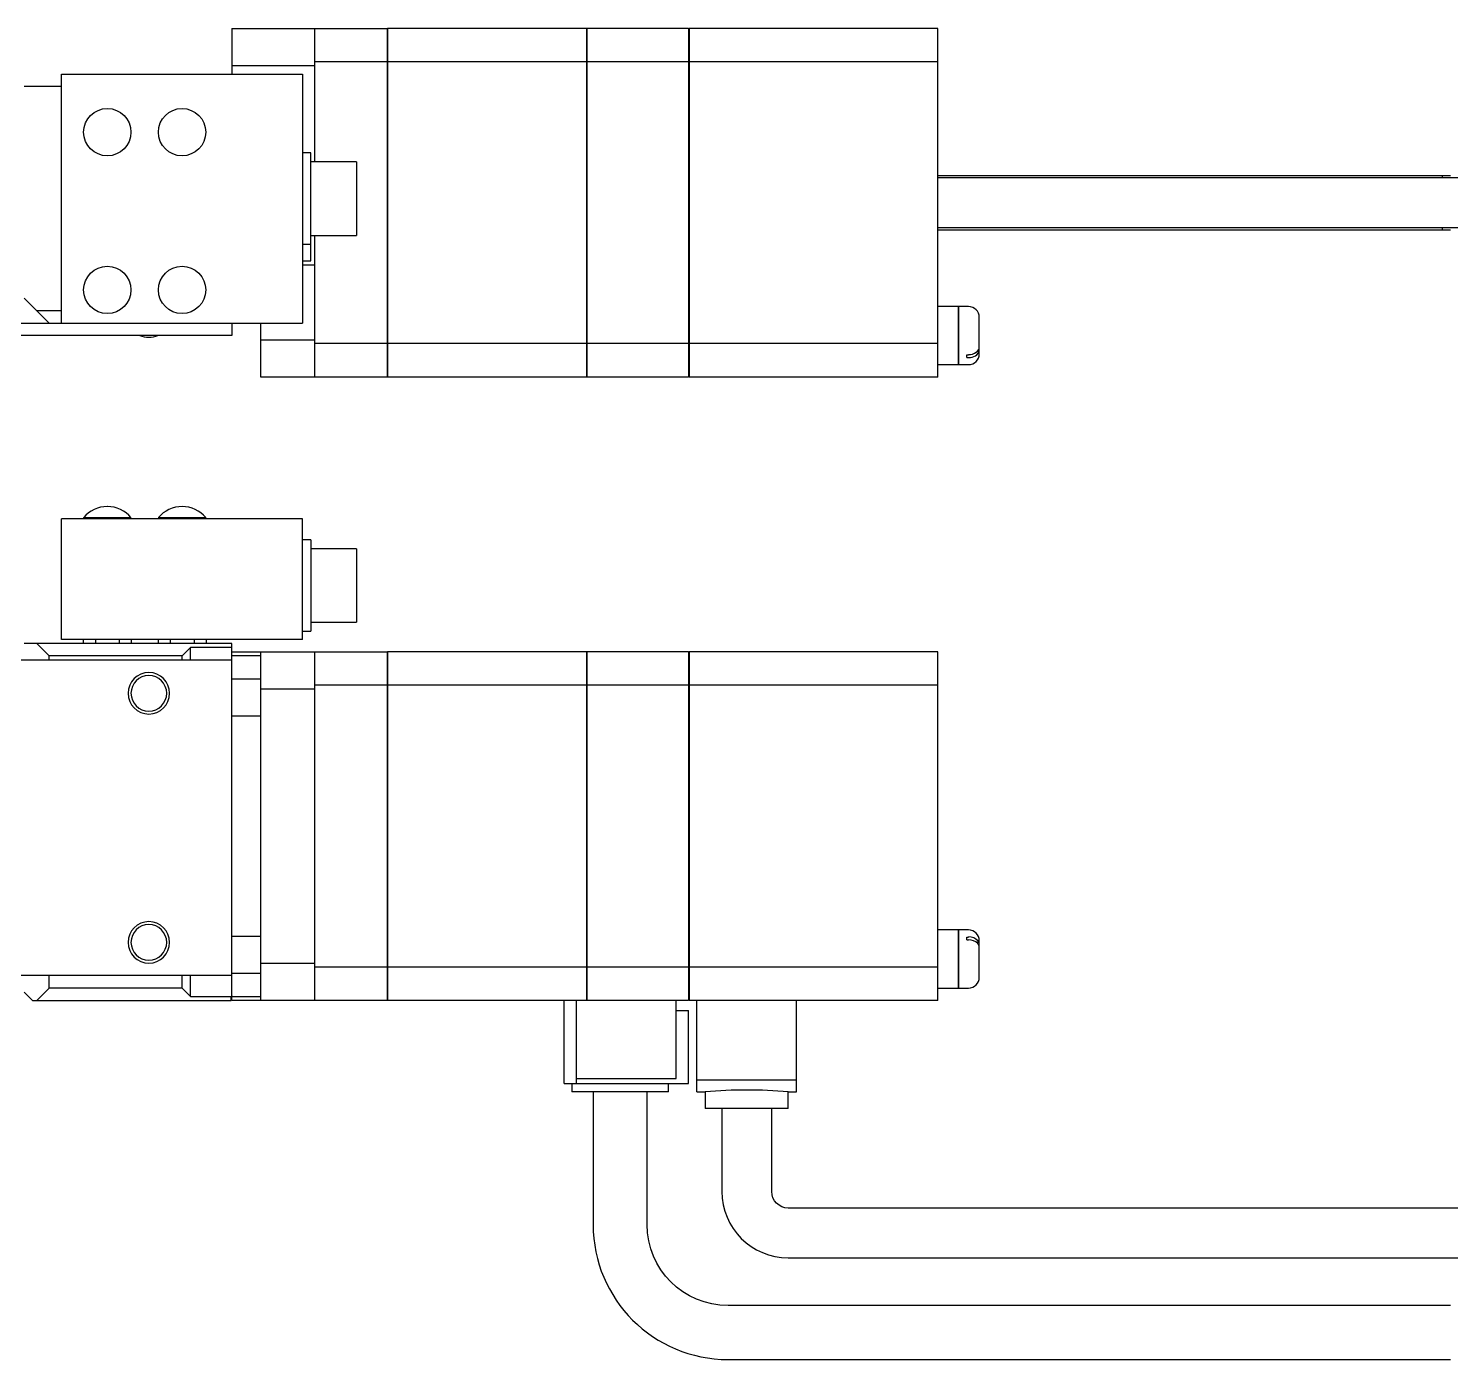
# Model space of a CAD drawing. Extents: x 0 to 751, y -8 to 355.
# Drawn here: x 471.2 to 642.4, y 194.5 to 354.8 of the extents above; entities that cross this region are included whole.
import ezdxf

# ---------------------------------------------------------------- set-up
doc = ezdxf.new("R2010")
doc.units = 0
doc.header["$LTSCALE"] = 0.5
doc.layers.add('MSM_CONTINUOUS', color=7, linetype='CONTINUOUS')

msp = doc.modelspace()

# ---------------------------------------------------------------- linework, layer by layer
at = {"layer": 'MSM_CONTINUOUS'}
for p, q in [((495.67, 354.84), (495.67, 349.34)), ((495.67, 354.84), (514.37, 354.84)), ((495.67, 354.84), (495.67, 349.34)), ((495.67, 354.84), (514.37, 354.84)), ((505.67, 338.76), (505.67, 354.84)), ((505.67, 338.76), (505.67, 354.84)), ((514.37, 354.84), (514.37, 312.84)), ((514.37, 354.84), (514.37, 312.84)), ((514.42, 354.79), (514.37, 354.79)), ((514.42, 354.79), (514.37, 354.79)), ((514.42, 354.84), (514.42, 312.84)), ((538.37, 354.84), (514.42, 354.84)), ((514.42, 354.84), (514.42, 312.84)), ((538.37, 354.84), (514.42, 354.84)), ((538.37, 354.84), (538.37, 312.84)), ((538.37, 354.84), (538.37, 312.84)), ((538.42, 354.79), (538.37, 354.79)), ((538.42, 354.79), (538.37, 354.79)), ((538.42, 354.84), (538.42, 312.84)), ((550.67, 354.84), (538.42, 354.84)), ((538.42, 354.84), (538.42, 312.84)), ((550.67, 354.84), (538.42, 354.84)), ((550.67, 354.84), (550.67, 312.84)), ((550.67, 354.84), (550.67, 312.84)), ((550.72, 354.79), (550.67, 354.79)), ((550.72, 354.79), (550.67, 354.79)), ((550.72, 354.84), (550.72, 312.84)), ((580.67, 354.84), (550.72, 354.84)), ((550.72, 354.84), (550.72, 312.84)), ((580.67, 354.84), (550.72, 354.84)), ((580.67, 312.84), (580.67, 354.84)), ((580.67, 312.84), (580.67, 354.84)), ((505.67, 350.34), (495.67, 350.34)), ((505.67, 350.34), (495.67, 350.34)), ((514.37, 350.81), (505.67, 350.81)), ((514.37, 350.81), (505.67, 350.81)), ((514.42, 350.55), (514.37, 350.55)), ((514.42, 350.55), (514.37, 350.55)), ((538.37, 350.81), (514.42, 350.81)), ((538.37, 350.81), (514.42, 350.81)), ((538.42, 350.55), (538.37, 350.55)), ((538.42, 350.55), (538.37, 350.55)), ((550.67, 350.81), (538.42, 350.81)), ((550.67, 350.81), (538.42, 350.81)), ((550.72, 350.55), (550.67, 350.55)), ((550.72, 350.55), (550.67, 350.55)), ((580.67, 350.81), (550.72, 350.81)), ((580.67, 350.81), (550.72, 350.81)), ((475.17, 347.84), (470.67, 347.84)), ((475.17, 347.84), (470.67, 347.84)), ((475.17, 319.34), (475.17, 349.34)), ((475.17, 349.34), (504.17, 349.34)), ((475.17, 319.34), (475.17, 349.34)), ((475.17, 349.34), (504.17, 349.34)), ((504.17, 349.34), (504.17, 319.34)), ((504.17, 349.34), (504.17, 319.34)), ((505.17, 339.84), (504.17, 339.84)), ((505.17, 339.84), (504.17, 339.84)), ((505.17, 326.84), (505.17, 339.84)), ((505.17, 326.84), (505.17, 339.84)), ((510.67, 338.76), (505.17, 338.76)), ((510.67, 338.76), (505.17, 338.76)), ((510.67, 338.76), (510.67, 329.91)), ((510.67, 338.76), (510.67, 329.91)), ((642.42, 337.09), (580.67, 337.09)), ((642.42, 337.09), (580.67, 337.09)), ((657.67, 336.84), (580.67, 336.84)), ((657.67, 336.84), (580.67, 336.84)), ((641.42, 337.09), (641.42, 336.84)), ((641.42, 337.09), (641.42, 336.84)), ((580.67, 330.84), (657.67, 330.84)), ((580.67, 330.84), (657.67, 330.84)), ((580.67, 330.59), (642.42, 330.59)), ((580.67, 330.59), (642.42, 330.59)), ((641.42, 330.84), (641.42, 330.59)), ((641.42, 330.84), (641.42, 330.59)), ((504.17, 328.84), (505.17, 328.84)), ((504.17, 328.84), (505.17, 328.84)), ((505.17, 329.91), (510.67, 329.91)), ((505.17, 329.91), (510.67, 329.91)), ((505.67, 312.84), (505.67, 329.91)), ((505.67, 312.84), (505.67, 329.91)), ((504.17, 326.84), (505.17, 326.84)), ((504.17, 326.84), (505.17, 326.84)), ((505.67, 326.34), (504.17, 326.34)), ((505.67, 326.34), (504.17, 326.34)), ((473.67, 319.34), (470.67, 322.34)), ((473.67, 319.34), (470.67, 322.34)), ((475.17, 320.84), (472.17, 320.84)), ((475.17, 320.84), (472.17, 320.84)), ((583.17, 321.34), (580.67, 321.34)), ((583.17, 321.34), (580.67, 321.34)), ((583.17, 314.34), (583.17, 321.34)), ((583.17, 314.34), (583.17, 321.34)), ((583.22, 321.29), (583.17, 321.29)), ((583.22, 321.29), (583.17, 321.29)), ((583.22, 314.34), (583.22, 321.34)), ((584.37, 321.34), (583.22, 321.34)), ((583.22, 314.34), (583.22, 321.34)), ((584.37, 321.34), (583.22, 321.34)), ((290.67, 319.34), (504.17, 319.34)), ((290.67, 319.34), (504.17, 319.34)), ((495.57, 319.34), (495.67, 319.24)), ((495.57, 319.34), (495.67, 319.24)), ((495.67, 319.24), (495.67, 317.84)), ((495.67, 319.24), (495.67, 317.84)), ((499.17, 312.84), (499.17, 319.34)), ((499.17, 312.84), (499.17, 319.34)), ((585.67, 315.64), (585.67, 320.04)), ((585.67, 315.64), (585.67, 320.04)), ((495.67, 317.84), (290.67, 317.84)), ((495.67, 317.84), (290.67, 317.84)), ((499.17, 317.34), (505.67, 317.34)), ((499.17, 317.34), (505.67, 317.34)), ((514.37, 316.87), (505.67, 316.87)), ((514.37, 316.87), (505.67, 316.87)), ((514.42, 317.12), (514.37, 317.12)), ((514.42, 317.12), (514.37, 317.12)), ((538.37, 316.87), (514.42, 316.87)), ((538.37, 316.87), (514.42, 316.87)), ((538.42, 317.12), (538.37, 317.12)), ((538.42, 317.12), (538.37, 317.12)), ((550.67, 316.87), (538.42, 316.87)), ((550.67, 316.87), (538.42, 316.87)), ((550.72, 317.12), (550.67, 317.12)), ((550.72, 317.12), (550.67, 317.12)), ((580.67, 316.87), (550.72, 316.87)), ((580.67, 316.87), (550.72, 316.87)), ((584.17, 315.54), (584.37, 315.54)), ((584.17, 315.19), (584.17, 315.54)), ((584.17, 315.54), (584.37, 315.54)), ((584.17, 315.19), (584.17, 315.54)), ((584.17, 315.19), (584.37, 315.19)), ((584.17, 315.19), (584.37, 315.19)), ((580.67, 314.34), (583.17, 314.34)), ((580.67, 314.34), (583.17, 314.34)), ((583.17, 314.39), (583.22, 314.39)), ((583.17, 314.39), (583.22, 314.39)), ((583.22, 314.34), (584.37, 314.34)), ((583.22, 314.34), (584.37, 314.34)), ((514.37, 312.84), (499.17, 312.84)), ((514.37, 312.84), (499.17, 312.84)), ((514.42, 312.89), (514.37, 312.89)), ((514.42, 312.89), (514.37, 312.89)), ((538.37, 312.84), (514.42, 312.84)), ((538.37, 312.84), (514.42, 312.84)), ((538.42, 312.89), (538.37, 312.89)), ((538.42, 312.89), (538.37, 312.89)), ((550.67, 312.84), (538.42, 312.84)), ((550.67, 312.84), (538.42, 312.84)), ((550.72, 312.89), (550.67, 312.89)), ((550.72, 312.89), (550.67, 312.89)), ((580.67, 312.84), (550.72, 312.84)), ((580.67, 312.84), (550.72, 312.84)), ((504.17, 295.75), (475.17, 295.75)), ((475.17, 281.25), (475.17, 295.75)), ((504.17, 295.75), (475.17, 295.75)), ((475.17, 281.25), (475.17, 295.75)), ((477.82, 295.91), (483.52, 295.91)), ((477.82, 295.91), (477.82, 295.75)), ((477.82, 295.91), (483.52, 295.91)), ((477.82, 295.91), (477.82, 295.75)), ((483.52, 295.75), (483.52, 295.91)), ((483.52, 295.75), (483.52, 295.91)), ((486.82, 295.91), (492.52, 295.91)), ((486.82, 295.91), (486.82, 295.75)), ((486.82, 295.91), (492.52, 295.91)), ((486.82, 295.91), (486.82, 295.75)), ((492.52, 295.75), (492.52, 295.91)), ((492.52, 295.75), (492.52, 295.91)), ((504.17, 281.25), (504.17, 295.75)), ((504.17, 281.25), (504.17, 295.75)), ((505.17, 293.25), (504.17, 293.25)), ((505.17, 293.25), (504.17, 293.25)), ((505.17, 293.25), (505.17, 282.25)), ((505.17, 293.25), (505.17, 282.25)), ((510.67, 292.17), (505.17, 292.17)), ((510.67, 292.17), (505.17, 292.17)), ((510.67, 292.17), (510.67, 283.32)), ((510.67, 292.17), (510.67, 283.32)), ((505.17, 283.32), (510.67, 283.32)), ((505.17, 283.32), (510.67, 283.32)), ((504.17, 281.25), (475.17, 281.25)), ((504.17, 281.25), (475.17, 281.25)), ((477.78, 281.25), (477.78, 280.75)), ((477.78, 281.25), (477.78, 280.75)), ((479.23, 281.25), (479.23, 280.75)), ((479.23, 281.25), (479.23, 280.75)), ((482.11, 281.25), (482.11, 280.75)), ((482.11, 281.25), (482.11, 280.75)), ((483.56, 281.25), (483.56, 280.75)), ((483.56, 281.25), (483.56, 280.75)), ((486.78, 281.25), (486.78, 280.75)), ((486.78, 281.25), (486.78, 280.75)), ((488.23, 281.25), (488.23, 280.75)), ((488.23, 281.25), (488.23, 280.75)), ((491.11, 281.25), (491.11, 280.75)), ((491.11, 281.25), (491.11, 280.75)), ((492.56, 281.25), (492.56, 280.75)), ((492.56, 281.25), (492.56, 280.75)), ((504.17, 282.25), (505.17, 282.25)), ((504.17, 282.25), (505.17, 282.25)), ((495.67, 280.75), (470.67, 280.75)), ((495.67, 280.75), (470.67, 280.75)), ((473.67, 279.25), (472.17, 280.75)), ((473.67, 279.25), (472.17, 280.75)), ((473.67, 278.75), (473.67, 279.25)), ((489.67, 279.25), (473.67, 279.25)), ((473.67, 278.75), (473.67, 279.25)), ((489.67, 279.25), (473.67, 279.25)), ((490.67, 280.25), (489.67, 279.25)), ((490.67, 280.25), (489.67, 279.25)), ((489.67, 278.75), (489.67, 279.25)), ((489.67, 278.75), (489.67, 279.25)), ((490.67, 278.75), (490.67, 280.25)), ((495.67, 280.25), (490.67, 280.25)), ((490.67, 278.75), (490.67, 280.25)), ((495.67, 280.25), (490.67, 280.25)), ((495.67, 237.75), (495.67, 280.75)), ((495.67, 237.75), (495.67, 280.75)), ((495.67, 279.75), (514.37, 279.75)), ((495.67, 279.75), (514.37, 279.75)), ((499.17, 279.25), (495.67, 279.25)), ((499.17, 279.25), (495.67, 279.25)), ((499.17, 237.75), (499.17, 279.75)), ((499.17, 237.75), (499.17, 279.75)), ((505.67, 237.75), (505.67, 279.75)), ((505.67, 237.75), (505.67, 279.75)), ((514.37, 279.75), (514.37, 237.75)), ((514.37, 279.75), (514.37, 237.75)), ((514.42, 279.7), (514.37, 279.7)), ((514.42, 279.7), (514.37, 279.7)), ((514.42, 279.75), (514.42, 237.75)), ((538.37, 279.75), (514.42, 279.75)), ((514.42, 279.75), (514.42, 237.75)), ((538.37, 279.75), (514.42, 279.75)), ((538.37, 279.75), (538.37, 237.75)), ((538.37, 279.75), (538.37, 237.75)), ((538.42, 279.7), (538.37, 279.7)), ((538.42, 279.7), (538.37, 279.7)), ((538.42, 279.75), (538.42, 237.75)), ((550.67, 279.75), (538.42, 279.75)), ((538.42, 279.75), (538.42, 237.75)), ((550.67, 279.75), (538.42, 279.75)), ((550.67, 279.75), (550.67, 237.75)), ((550.67, 279.75), (550.67, 237.75)), ((550.72, 279.7), (550.67, 279.7)), ((550.72, 279.7), (550.67, 279.7)), ((550.72, 279.75), (550.72, 237.75)), ((580.67, 279.75), (550.72, 279.75)), ((550.72, 279.75), (550.72, 237.75)), ((580.67, 279.75), (550.72, 279.75)), ((580.67, 237.75), (580.67, 279.75)), ((580.67, 237.75), (580.67, 279.75)), ((495.67, 278.75), (60.67, 278.75)), ((495.67, 278.75), (60.67, 278.75)), ((495.67, 276.48), (499.17, 276.48)), ((495.67, 276.48), (499.17, 276.48)), ((514.37, 275.72), (505.67, 275.72)), ((514.37, 275.72), (505.67, 275.72)), ((538.37, 275.72), (514.42, 275.72)), ((538.37, 275.72), (514.42, 275.72)), ((550.67, 275.72), (538.42, 275.72)), ((550.67, 275.72), (538.42, 275.72)), ((580.67, 275.72), (550.72, 275.72)), ((580.67, 275.72), (550.72, 275.72)), ((505.67, 275.25), (499.17, 275.25)), ((505.67, 275.25), (499.17, 275.25)), ((514.42, 275.46), (514.37, 275.46)), ((514.42, 275.46), (514.37, 275.46)), ((538.42, 275.46), (538.37, 275.46)), ((538.42, 275.46), (538.37, 275.46)), ((550.72, 275.46), (550.67, 275.46)), ((550.72, 275.46), (550.67, 275.46)), ((499.17, 272.01), (495.67, 272.01)), ((499.17, 272.01), (495.67, 272.01)), ((495.67, 245.48), (499.17, 245.48)), ((495.67, 245.48), (499.17, 245.48)), ((583.17, 246.25), (580.67, 246.25)), ((583.17, 246.25), (580.67, 246.25)), ((583.17, 239.25), (583.17, 246.25)), ((583.17, 239.25), (583.17, 246.25)), ((583.22, 246.2), (583.17, 246.2)), ((583.22, 246.2), (583.17, 246.2)), ((583.22, 239.25), (583.22, 246.25)), ((584.37, 246.25), (583.22, 246.25)), ((583.22, 239.25), (583.22, 246.25)), ((584.37, 246.25), (583.22, 246.25)), ((584.17, 245.39), (584.37, 245.39)), ((584.17, 245.04), (584.17, 245.39)), ((584.17, 245.39), (584.37, 245.39)), ((584.17, 245.04), (584.17, 245.39)), ((584.17, 245.04), (584.37, 245.04)), ((584.17, 245.04), (584.37, 245.04)), ((585.67, 240.55), (585.67, 244.95)), ((585.67, 240.55), (585.67, 244.95)), ((499.17, 242.25), (505.67, 242.25)), ((499.17, 242.25), (505.67, 242.25)), ((514.37, 241.78), (505.67, 241.78)), ((514.37, 241.78), (505.67, 241.78)), ((514.42, 242.03), (514.37, 242.03)), ((514.42, 242.03), (514.37, 242.03)), ((538.37, 241.78), (514.42, 241.78)), ((538.37, 241.78), (514.42, 241.78)), ((538.42, 242.03), (538.37, 242.03)), ((538.42, 242.03), (538.37, 242.03)), ((550.67, 241.78), (538.42, 241.78)), ((550.67, 241.78), (538.42, 241.78)), ((550.72, 242.03), (550.67, 242.03)), ((550.72, 242.03), (550.67, 242.03)), ((580.67, 241.78), (550.72, 241.78)), ((580.67, 241.78), (550.72, 241.78)), ((495.67, 240.75), (60.67, 240.75)), ((495.67, 240.75), (60.67, 240.75)), ((473.67, 239.25), (473.67, 240.75)), ((473.67, 239.25), (473.67, 240.75)), ((489.67, 239.25), (489.67, 240.75)), ((489.67, 239.25), (489.67, 240.75)), ((490.67, 238.25), (490.67, 240.75)), ((490.67, 238.25), (490.67, 240.75)), ((499.17, 241.01), (495.67, 241.01)), ((499.17, 241.01), (495.67, 241.01)), ((470.67, 238.75), (471.67, 237.75)), ((470.67, 238.75), (471.67, 237.75)), ((472.17, 237.75), (473.67, 239.25)), ((472.17, 237.75), (473.67, 239.25)), ((489.67, 239.25), (473.67, 239.25)), ((489.67, 239.25), (473.67, 239.25)), ((489.67, 239.25), (490.67, 238.25)), ((489.67, 239.25), (490.67, 238.25)), ((490.67, 238.25), (495.58, 238.25)), ((490.67, 238.25), (495.58, 238.25)), ((495.67, 238.38), (495.58, 238.25)), ((495.67, 238.38), (495.58, 238.25)), ((495.58, 237.76), (495.58, 238.25)), ((495.58, 237.76), (495.58, 238.25)), ((495.67, 238.25), (499.17, 238.25)), ((495.67, 238.25), (499.17, 238.25)), ((580.67, 239.25), (583.17, 239.25)), ((580.67, 239.25), (583.17, 239.25)), ((583.17, 239.3), (583.22, 239.3)), ((583.17, 239.3), (583.22, 239.3)), ((583.22, 239.25), (584.37, 239.25)), ((583.22, 239.25), (584.37, 239.25)), ((471.67, 237.75), (495.57, 237.75)), ((471.67, 237.75), (495.57, 237.75)), ((495.67, 237.85), (495.57, 237.75)), ((495.67, 237.85), (495.57, 237.75)), ((514.37, 237.75), (495.67, 237.75)), ((514.37, 237.75), (495.67, 237.75)), ((514.42, 237.8), (514.37, 237.8)), ((514.42, 237.8), (514.37, 237.8)), ((550.67, 237.75), (514.42, 237.75)), ((550.67, 237.75), (514.42, 237.75)), ((535.67, 227.75), (535.67, 237.75)), ((535.67, 227.75), (535.67, 237.75)), ((537.17, 227.75), (537.17, 237.75)), ((537.17, 227.75), (537.17, 237.75)), ((538.42, 237.8), (538.37, 237.8)), ((538.42, 237.8), (538.37, 237.8)), ((549.17, 228.35), (549.17, 237.75)), ((549.17, 228.35), (549.17, 237.75)), ((549.17, 236.55), (550.67, 236.55)), ((549.17, 236.55), (550.67, 236.55)), ((550.72, 237.8), (550.67, 237.8)), ((550.72, 237.8), (550.67, 237.8)), ((550.67, 227.75), (550.67, 236.55)), ((550.67, 227.75), (550.67, 236.55)), ((580.67, 237.75), (550.72, 237.75)), ((580.67, 237.75), (550.72, 237.75)), ((551.67, 226.75), (551.67, 237.75)), ((551.67, 226.75), (551.67, 237.75)), ((563.67, 226.75), (563.67, 237.75)), ((563.67, 226.75), (563.67, 237.75)), ((537.17, 228.35), (549.17, 228.35)), ((537.17, 228.35), (549.17, 228.35)), ((551.67, 228.18), (563.67, 228.18)), ((551.67, 228.18), (563.67, 228.18)), ((535.67, 227.75), (550.67, 227.75)), ((535.67, 227.75), (550.67, 227.75)), ((536.6, 227.75), (536.6, 226.75)), ((536.6, 227.75), (536.6, 226.75)), ((548.24, 226.75), (536.6, 226.75)), ((548.24, 226.75), (536.6, 226.75)), ((539.17, 226.75), (539.17, 210.75)), ((539.17, 226.75), (539.17, 210.75)), ((545.67, 210.75), (545.67, 226.75)), ((545.67, 210.75), (545.67, 226.75)), ((548.24, 226.75), (548.24, 227.75)), ((548.24, 226.75), (548.24, 227.75)), ((551.67, 226.75), (552.67, 226.75)), ((551.67, 226.75), (552.67, 226.75)), ((552.67, 226.75), (552.67, 224.75)), ((552.67, 226.75), (552.67, 224.75)), ((562.67, 226.75), (563.67, 226.75)), ((562.67, 224.75), (562.67, 226.75)), ((562.67, 226.75), (563.67, 226.75)), ((562.67, 224.75), (562.67, 226.75)), ((562.67, 224.75), (552.67, 224.75)), ((562.67, 224.75), (552.67, 224.75)), ((554.67, 224.75), (554.67, 214.75)), ((554.67, 224.75), (554.67, 214.75)), ((560.67, 214.75), (560.67, 224.75)), ((560.67, 214.75), (560.67, 224.75)), ((657.67, 212.75), (562.67, 212.75)), ((657.67, 212.75), (562.67, 212.75)), ((562.67, 206.75), (657.67, 206.75)), ((562.67, 206.75), (657.67, 206.75)), ((642.42, 201), (555.42, 201)), ((642.42, 201), (555.42, 201)), ((555.42, 194.5), (642.42, 194.5)), ((555.42, 194.5), (642.42, 194.5))]:
    msp.add_line(p, q, dxfattribs=at)
for centre in [(480.67, 342.34), (480.67, 342.34), (489.67, 342.34), (489.67, 342.34), (480.67, 323.34), (480.67, 323.34), (489.67, 323.34), (489.67, 323.34)]:
    msp.add_circle(centre, 2.85, dxfattribs=at)
at = {"layer": 'MSM_CONTINUOUS', "extrusion": (0, 0, -1)}
for centre, radius in [((-485.67, 274.75), 2.5), ((-485.67, 274.75), 2.5), ((-485.67, 274.75), 2.15), ((-485.67, 274.75), 2.15), ((-485.67, 244.75), 2.5), ((-485.67, 244.75), 2.5), ((-485.67, 244.75), 2.15), ((-485.67, 244.75), 2.15)]:
    msp.add_circle(centre, radius, dxfattribs=at)
at = {"layer": 'MSM_CONTINUOUS'}
for centre, radius, start, end in [((584.37, 320.04), 1.3, 0, 90), ((584.37, 320.04), 1.3, 0, 90), ((485.66, 320.64), 3, 248.96, 270), ((485.66, 320.64), 3, 248.96, 270), ((485.68, 320.64), 3, 270, 291.04), ((485.68, 320.64), 3, 270, 291.04), ((584.39, 317.16), 1.61, 269.2584, 304.7863), ((584.39, 317.16), 1.61, 269.2584, 304.7863), ((584.37, 315.64), 1.3, 270, 360), ((584.37, 315.64), 1.3, 270, 360), ((584.39, 316.85), 1.66, 269.4455, 299.7231), ((584.39, 316.85), 1.66, 269.4455, 299.7231), ((584.78, 316.19), 0.891, 298.7486, 355.0367), ((584.78, 316.19), 0.891, 298.7486, 355.0367), ((584.86, 316.51), 0.809, 303.6126, 357.2927), ((584.86, 316.51), 0.809, 303.6126, 357.2927), ((480.67, 293.55), 3.7, 89.9943, 140.3692), ((480.67, 293.55), 3.7, 89.9943, 140.3692), ((480.67, 293.55), 3.7, 39.6308, 90), ((480.67, 293.55), 3.7, 39.6308, 90), ((489.67, 293.55), 3.7, 89.9943, 140.3692), ((489.67, 293.55), 3.7, 89.9943, 140.3692), ((489.67, 293.55), 3.7, 39.6308, 90), ((489.67, 293.55), 3.7, 39.6308, 90), ((584.37, 244.95), 1.3, 0, 90), ((584.37, 244.95), 1.3, 0, 90), ((584.45, 243.99), 1.41, 41.3743, 92.8178), ((584.45, 243.99), 1.41, 41.3743, 92.8178), ((584.46, 243.66), 1.39, 42.8199, 93.04), ((584.46, 243.66), 1.39, 42.8199, 93.04), ((584.92, 244.45), 0.751, 1.7681, 38.8955), ((584.92, 244.45), 0.751, 1.7681, 38.8955), ((584.92, 244.09), 0.754, 5.8166, 41.8939), ((584.92, 244.09), 0.754, 5.8166, 41.8939), ((584.37, 240.55), 1.3, 270, 360), ((584.37, 240.55), 1.3, 270, 360), ((557.7, 166.23), 60.73, 90.0287, 94.7515), ((557.7, 166.23), 60.73, 90.0287, 94.7515), ((557.64, 166.28), 60.68, 85.2466, 89.9732), ((557.64, 166.28), 60.68, 85.2466, 89.9732), ((562.67, 214.75), 8, 180, 270), ((562.67, 214.75), 8, 180, 270), ((555.42, 210.75), 16.25, 180, 270), ((555.42, 210.75), 16.25, 180, 270)]:
    msp.add_arc(centre, radius, start, end, dxfattribs=at)
at = {"layer": 'MSM_CONTINUOUS', "extrusion": (0, 0, -1)}
for centre, radius in [((-562.67, 214.75), 2), ((-562.67, 214.75), 2), ((-555.42, 210.75), 9.75), ((-555.42, 210.75), 9.75)]:
    msp.add_arc(centre, radius, 270, 0, dxfattribs=at)

doc.saveas('drawing.dxf')
